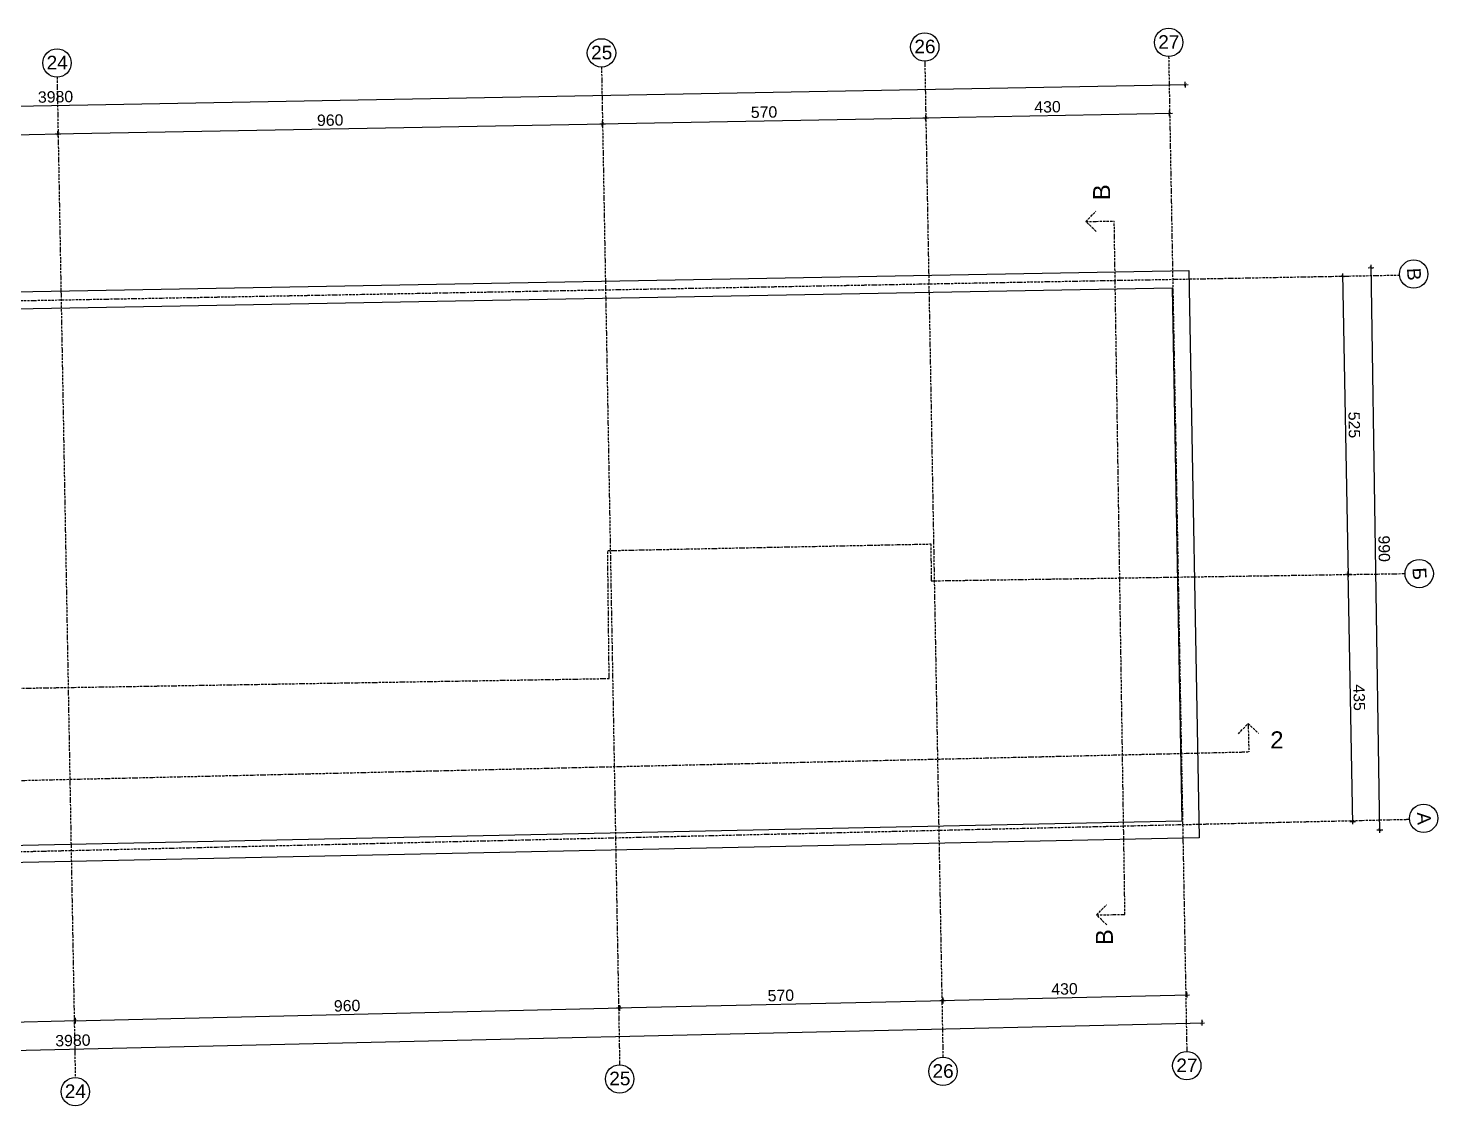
# Model space of a CAD drawing. Header units: inches. Extents: x -72385 to 39588, y -6525 to 66685.
# Drawn here: x -39764 to -37279, y 5434 to 7333 of the extents above; entities that cross this region are included whole.
import ezdxf

# ---------------------------------------------------------------- set-up
doc = ezdxf.new("R2010")
doc.units = ezdxf.units.IN
doc.header["$MEASUREMENT"] = 0
doc.linetypes.add('DashDot', pattern=[0.6, 0.4, -0.1, 0, -0.1])
for name, color, linetype, lineweight in [('Изгледни линии', 253, 'Continuous', 25), ('Линия на разрез', 252, 'DashDot', 25), ('Надписи коти външни', 252, 'Continuous', 25), ('Надписи Оси', 252, 'Continuous', 25), ('Оси', 252, 'DashDot', 25)]:
    doc.layers.add(name, color=color, linetype=linetype, lineweight=lineweight)
doc.styles.add('Arial Regular', font='arial.ttf')
doc.styles.get("Standard").update_dxf_attribs({"font": 'arial.ttf'})
doc.dimstyles.new('Annotative', dxfattribs={"dimscale": 0, "dimtxt": 20, "dimasz": 5, "dimexe": 5, "dimexo": 5, "dimgap": 5, "dimtad": 1, "dimdec": 0, "dimzin": 0, "dimdsep": 46, "dimtxsty": 'Standard', "dimblk": 'ARCHTICK', "dimcen": 5, "dimdle": 5, "dimadec": 0, "dimazin": 0, "dimtfac": 1, "dimtdec": 0, "dimtofl": 0, "dimtmove": 0, "dimatfit": 3, "dimldrblk": 'ARCHTICK', "dimfxl": 5, "dimfxlon": 1, "dimtolj": 1, "dimtzin": 0, "dimarcsym": 1})

# ---------------------------------------------------------------- blocks, each defined once
blk = doc.blocks.new('_ArchTick')
at = {"color": 0, "linetype": 'ByBlock', "const_width": 0.15}
blk.add_lwpolyline([(-0.5, -0.5), (0.5, 0.5)], dxfattribs=at)
blk = doc.blocks.new('*D6941')
at = {"layer": 'Defpoints', "color": 0, "ltscale": 10, "transparency": 16777216}
for p in [(-37702.8, 5915.3), (-41682.5, 5822.6), (-37695, 5580.4)]:
    blk.add_point(p, dxfattribs=at)
at = {"layer": 'Надписи коти външни', "color": 0, "lineweight": -2, "ltscale": 10, "transparency": 16777216}
for p, q in [((-41679.7, 5487.6), (-37690, 5580.5)), ((-37695.1, 5585.4), (-37694.8, 5575.4)), ((-41674.9, 5492.7), (-41674.6, 5482.7))]:
    blk.add_line(p, q, dxfattribs=at)
at = {"layer": 'Надписи коти външни', "color": 0, "lineweight": -2, "ltscale": 10, "transparency": 16777216, "xscale": 5, "yscale": 5, "zscale": 5}
for p, rotation in [((-37695, 5580.4), 1.33402239480371), ((-41674.7, 5487.7), 181.3340223948037)]:
    blk.add_blockref('_ArchTick', p, dxfattribs=dict(at, rotation=rotation))
at = {"layer": 'Надписи коти външни', "color": 0, "ltscale": 10, "transparency": 16777216, "insert": (-39685.2, 5549.2), "char_height": 20, "attachment_point": 5, "rotation": 1.334}
blk.add_mtext('\\A1;3980', dxfattribs=at)
blk = doc.blocks.new('*D6957')
at = {"layer": 'Defpoints', "color": 0, "ltscale": 10, "transparency": 16777216}
for p in [(-37724.1, 7233.4), (-37718.1, 6906), (-41700.9, 6832.4)]:
    blk.add_point(p, dxfattribs=at)
at = {"layer": 'Надписи коти външни', "color": 0, "lineweight": -2, "ltscale": 10, "transparency": 16777216}
for p, q in [((-41712, 7159.8), (-37719.1, 7233.5)), ((-37724, 7228.4), (-37724.2, 7238.4)), ((-41706.9, 7154.9), (-41707.1, 7164.9))]:
    blk.add_line(p, q, dxfattribs=at)
at = {"layer": 'Надписи коти външни', "color": 0, "lineweight": -2, "ltscale": 10, "transparency": 16777216, "xscale": 5, "yscale": 5, "zscale": 5}
for p, rotation in [((-37724.1, 7233.4), 1.057992998769279), ((-41707, 7159.9), 181.0579929987693)]:
    blk.add_blockref('_ArchTick', p, dxfattribs=dict(at, rotation=rotation))
at = {"layer": 'Надписи коти външни', "color": 0, "ltscale": 10, "transparency": 16777216, "insert": (-39715.8, 7211.9), "char_height": 20, "attachment_point": 5, "rotation": 1.058}
blk.add_mtext('\\A1;3980', dxfattribs=at)
blk = doc.blocks.new('*D6945')
at = {"layer": 'Defpoints', "color": 0, "ltscale": 10, "transparency": 16777216}
for p in [(-40443.1, 5866.5), (-39688.3, 5883.9), (-39681.4, 5584.1)]:
    blk.add_point(p, dxfattribs=at)
at = {"layer": 'Надписи коти външни', "color": 0, "lineweight": -2, "ltscale": 10, "transparency": 16777216}
for p, q in [((-40441.2, 5566.5), (-39676.4, 5584.2)), ((-40436.3, 5571.7), (-40436.1, 5561.7)), ((-39681.5, 5589.1), (-39681.3, 5579.1))]:
    blk.add_line(p, q, dxfattribs=at)
at = {"layer": 'Надписи коти външни', "color": 0, "lineweight": -2, "ltscale": 10, "transparency": 16777216, "xscale": 5, "yscale": 5, "zscale": 5}
for p, rotation in [((-40436.2, 5566.7), 181.3248932166661), ((-39681.4, 5584.1), 1.324893216666118)]:
    blk.add_blockref('_ArchTick', p, dxfattribs=dict(at, rotation=rotation))
at = {"layer": 'Надписи коти външни', "color": 0, "ltscale": 10, "transparency": 16777216, "insert": (-40059.1, 5590.5), "char_height": 20, "attachment_point": 5, "rotation": 1.3249}
blk.add_mtext('\\A1;755', dxfattribs=at)
blk = doc.blocks.new('*D6946')
at = {"layer": 'Defpoints', "color": 0, "ltscale": 10, "transparency": 16777216}
for p in [(-38728.6, 5906.4), (-39688.3, 5883.9), (-38721.6, 5606.5)]:
    blk.add_point(p, dxfattribs=at)
at = {"layer": 'Надписи коти външни', "color": 0, "lineweight": -2, "ltscale": 10, "transparency": 16777216}
for p, q in [((-39686.3, 5583.9), (-38716.6, 5606.6)), ((-38721.7, 5611.5), (-38721.4, 5601.5)), ((-39681.4, 5589), (-39681.2, 5579))]:
    blk.add_line(p, q, dxfattribs=at)
at = {"layer": 'Надписи коти външни', "color": 0, "lineweight": -2, "ltscale": 10, "transparency": 16777216, "xscale": 5, "yscale": 5, "zscale": 5}
for p, rotation in [((-38721.6, 5606.5), 1.340673327828443), ((-39681.3, 5584), 181.3406733278284)]:
    blk.add_blockref('_ArchTick', p, dxfattribs=dict(at, rotation=rotation))
at = {"layer": 'Надписи коти външни', "color": 0, "ltscale": 10, "transparency": 16777216, "insert": (-39201.8, 5610.4), "char_height": 20, "attachment_point": 5, "rotation": 1.3407}
blk.add_mtext('\\A1;960', dxfattribs=at)
blk = doc.blocks.new('*D6947')
at = {"layer": 'Defpoints', "color": 0, "ltscale": 10, "transparency": 16777216}
for p in [(-38158.7, 5919.5), (-38728.6, 5906.4), (-38151.8, 5619.7)]:
    blk.add_point(p, dxfattribs=at)
at = {"layer": 'Надписи коти външни', "color": 0, "lineweight": -2, "ltscale": 10, "transparency": 16777216}
for p, q in [((-38726.6, 5606.5), (-38146.8, 5619.8)), ((-38151.9, 5624.7), (-38151.7, 5614.7)), ((-38721.8, 5611.6), (-38721.5, 5601.6))]:
    blk.add_line(p, q, dxfattribs=at)
at = {"layer": 'Надписи коти външни', "color": 0, "lineweight": -2, "ltscale": 10, "transparency": 16777216, "xscale": 5, "yscale": 5, "zscale": 5}
for p, rotation in [((-38151.8, 5619.7), 1.322026302149721), ((-38721.7, 5606.6), 181.3220263021497)]:
    blk.add_blockref('_ArchTick', p, dxfattribs=dict(at, rotation=rotation))
at = {"layer": 'Надписи коти външни', "color": 0, "ltscale": 10, "transparency": 16777216, "insert": (-38437.1, 5628.4), "char_height": 20, "attachment_point": 5, "rotation": 1.322}
blk.add_mtext('\\A1;570', dxfattribs=at)
blk = doc.blocks.new('*D6948')
at = {"layer": 'Defpoints', "color": 0, "ltscale": 10, "transparency": 16777216}
for p in [(-38158.7, 5919.5), (-37728.8, 5929.7), (-37721.8, 5629.7)]:
    blk.add_point(p, dxfattribs=at)
at = {"layer": 'Надписи коти външни', "color": 0, "lineweight": -2, "ltscale": 10, "transparency": 16777216}
for p, q in [((-38156.6, 5619.5), (-37716.8, 5629.9)), ((-38151.8, 5624.6), (-38151.5, 5614.6)), ((-37721.9, 5634.7), (-37721.6, 5624.7))]:
    blk.add_line(p, q, dxfattribs=at)
at = {"layer": 'Надписи коти външни', "color": 0, "lineweight": -2, "ltscale": 10, "transparency": 16777216, "xscale": 5, "yscale": 5, "zscale": 5}
for p, rotation in [((-38151.6, 5619.6), 181.3514936495223), ((-37721.8, 5629.7), 1.351493649522323)]:
    blk.add_blockref('_ArchTick', p, dxfattribs=dict(at, rotation=rotation))
at = {"layer": 'Надписи коти външни', "color": 0, "ltscale": 10, "transparency": 16777216, "insert": (-37937.1, 5639.9), "char_height": 20, "attachment_point": 5, "rotation": 1.3515}
blk.add_mtext('\\A1;430', dxfattribs=at)
blk = doc.blocks.new('*D6949')
at = {"layer": 'Defpoints', "color": 0, "ltscale": 10, "transparency": 16777216}
for p in [(-39711.4, 7146.6), (-40460.9, 6840.1), (-39706, 6854.1)]:
    blk.add_point(p, dxfattribs=at)
at = {"layer": 'Надписи коти външни', "color": 0, "lineweight": -2, "ltscale": 10, "transparency": 16777216}
for p, q in [((-40471.3, 7132.5), (-39706.4, 7146.7)), ((-40466.2, 7127.6), (-40466.4, 7137.6)), ((-39711.3, 7141.6), (-39711.5, 7151.6))]:
    blk.add_line(p, q, dxfattribs=at)
at = {"layer": 'Надписи коти външни', "color": 0, "lineweight": -2, "ltscale": 10, "transparency": 16777216, "xscale": 5, "yscale": 5, "zscale": 5}
for p, rotation in [((-40466.3, 7132.6), 181.0623153618592), ((-39711.4, 7146.6), 1.062315361859242)]:
    blk.add_blockref('_ArchTick', p, dxfattribs=dict(at, rotation=rotation))
at = {"layer": 'Надписи коти външни', "color": 0, "ltscale": 10, "transparency": 16777216, "insert": (-40089.1, 7154.7), "char_height": 20, "attachment_point": 5, "rotation": 1.0623}
blk.add_mtext('\\A1;755', dxfattribs=at)
blk = doc.blocks.new('*D6950')
at = {"layer": 'Defpoints', "color": 0, "ltscale": 10, "transparency": 16777216}
for p in [(-38751.4, 7164.2), (-38746.2, 6871.4), (-39706, 6854.1)]:
    blk.add_point(p, dxfattribs=at)
at = {"layer": 'Надписи коти външни', "color": 0, "lineweight": -2, "ltscale": 10, "transparency": 16777216}
for p, q in [((-39716.3, 7146.9), (-38746.4, 7164.3)), ((-38751.3, 7159.2), (-38751.5, 7169.2)), ((-39711.2, 7142), (-39711.3, 7152))]:
    blk.add_line(p, q, dxfattribs=at)
at = {"layer": 'Надписи коти външни', "color": 0, "lineweight": -2, "ltscale": 10, "transparency": 16777216, "xscale": 5, "yscale": 5, "zscale": 5}
for p, rotation in [((-38751.4, 7164.2), 1.029295597496749), ((-39711.3, 7147), 181.0292955974967)]:
    blk.add_blockref('_ArchTick', p, dxfattribs=dict(at, rotation=rotation))
at = {"layer": 'Надписи коти външни', "color": 0, "ltscale": 10, "transparency": 16777216, "insert": (-39231.6, 7170.8), "char_height": 20, "attachment_point": 5, "rotation": 1.0293}
blk.add_mtext('\\A1;960', dxfattribs=at)
blk = doc.blocks.new('*D6951')
at = {"layer": 'Defpoints', "color": 0, "ltscale": 10, "transparency": 16777216}
for p in [(-38181.6, 7174.8), (-38746.2, 6871.9), (-38176.3, 6882.3)]:
    blk.add_point(p, dxfattribs=at)
at = {"layer": 'Надписи коти външни', "color": 0, "lineweight": -2, "ltscale": 10, "transparency": 16777216}
for p, q in [((-38756.5, 7164.4), (-38176.6, 7174.9)), ((-38751.4, 7159.5), (-38751.6, 7169.5)), ((-38181.5, 7169.8), (-38181.7, 7179.8))]:
    blk.add_line(p, q, dxfattribs=at)
at = {"layer": 'Надписи коти външни', "color": 0, "lineweight": -2, "ltscale": 10, "transparency": 16777216, "xscale": 5, "yscale": 5, "zscale": 5}
for p, rotation in [((-38751.5, 7164.5), 181.0438319953267), ((-38181.6, 7174.8), 1.043831995326631)]:
    blk.add_blockref('_ArchTick', p, dxfattribs=dict(at, rotation=rotation))
at = {"layer": 'Надписи коти външни', "color": 0, "ltscale": 10, "transparency": 16777216, "insert": (-38466.8, 7184.9), "char_height": 20, "attachment_point": 5, "rotation": 1.0438}
blk.add_mtext('\\A1;570', dxfattribs=at)
blk = doc.blocks.new('*D6952')
at = {"layer": 'Defpoints', "color": 0, "ltscale": 10, "transparency": 16777216}
for p in [(-37751.8, 7182.9), (-37746.3, 6890.5), (-38176.3, 6882.5)]:
    blk.add_point(p, dxfattribs=at)
at = {"layer": 'Надписи коти външни', "color": 0, "lineweight": -2, "ltscale": 10, "transparency": 16777216}
for p, q in [((-38186.7, 7174.9), (-37746.8, 7183)), ((-37751.7, 7177.9), (-37751.8, 7187.9)), ((-38181.6, 7170), (-38181.8, 7179.9))]:
    blk.add_line(p, q, dxfattribs=at)
at = {"layer": 'Надписи коти външни', "color": 0, "lineweight": -2, "ltscale": 10, "transparency": 16777216, "xscale": 5, "yscale": 5, "zscale": 5}
for p, rotation in [((-37751.8, 7182.9), 1.062315361859432), ((-38181.7, 7174.9), 181.0623153618594)]:
    blk.add_blockref('_ArchTick', p, dxfattribs=dict(at, rotation=rotation))
at = {"layer": 'Надписи коти външни', "color": 0, "ltscale": 10, "transparency": 16777216, "insert": (-37967, 7194.2), "char_height": 20, "attachment_point": 5, "rotation": 1.0623}
blk.add_mtext('\\A1;430', dxfattribs=at)
blk = doc.blocks.new('*D6953')
at = {"layer": 'Defpoints', "color": 0, "ltscale": 10, "transparency": 16777216}
for p in [(-37736.8, 6365.7), (-37436.8, 6371.2), (-37728.8, 5929.7)]:
    blk.add_point(p, dxfattribs=at)
at = {"layer": 'Надписи коти външни', "color": 0, "lineweight": -2, "ltscale": 10, "transparency": 16777216}
for p, q in [((-37441.8, 6371.1), (-37431.8, 6371.3)), ((-37428.8, 5930.1), (-37436.9, 6376.2)), ((-37433.9, 5935), (-37423.9, 5935.2))]:
    blk.add_line(p, q, dxfattribs=at)
at = {"layer": 'Надписи коти външни', "color": 0, "lineweight": -2, "ltscale": 10, "transparency": 16777216, "xscale": 5, "yscale": 5, "zscale": 5}
for p, rotation in [((-37436.8, 6371.2), 91.0438319953268), ((-37428.9, 5935.1), 271.0438319953268)]:
    blk.add_blockref('_ArchTick', p, dxfattribs=dict(at, rotation=rotation))
at = {"layer": 'Надписи коти външни', "color": 0, "ltscale": 10, "transparency": 16777216, "insert": (-37417.6, 6153.4), "char_height": 20, "attachment_point": 5, "rotation": 271.0438}
blk.add_mtext('\\A1;435', dxfattribs=at)
blk = doc.blocks.new('*D6954')
at = {"layer": 'Defpoints', "color": 0, "ltscale": 10, "transparency": 16777216}
for p in [(-37746.3, 6890.5), (-37446.4, 6895.9), (-37736.8, 6365.7)]:
    blk.add_point(p, dxfattribs=at)
at = {"layer": 'Надписи коти външни', "color": 0, "lineweight": -2, "ltscale": 10, "transparency": 16777216}
for p, q in [((-37451.4, 6895.8), (-37441.4, 6896)), ((-37436.7, 6366.2), (-37446.5, 6900.9)), ((-37441.8, 6371.1), (-37431.8, 6371.3))]:
    blk.add_line(p, q, dxfattribs=at)
at = {"layer": 'Надписи коти външни', "color": 0, "lineweight": -2, "ltscale": 10, "transparency": 16777216, "xscale": 5, "yscale": 5, "zscale": 5}
for p, rotation in [((-37446.4, 6895.9), 91.04383199532593), ((-37436.8, 6371.2), 271.0438319953259)]:
    blk.add_blockref('_ArchTick', p, dxfattribs=dict(at, rotation=rotation))
at = {"layer": 'Надписи коти външни', "color": 0, "ltscale": 10, "transparency": 16777216, "insert": (-37426.4, 6633.8), "char_height": 20, "attachment_point": 5, "rotation": 271.0438}
blk.add_mtext('\\A1;525', dxfattribs=at)
blk = doc.blocks.new('*D6955')
at = {"layer": 'Defpoints', "color": 0, "ltscale": 10, "transparency": 16777216}
for p in [(-37396.5, 6911), (-37718.1, 6906), (-37702.8, 5915.3)]:
    blk.add_point(p, dxfattribs=at)
at = {"layer": 'Надписи коти външни', "color": 0, "lineweight": -2, "ltscale": 10, "transparency": 16777216}
for p, q in [((-37401.5, 6910.9), (-37391.5, 6911)), ((-37381.1, 5915.2), (-37396.6, 6916)), ((-37386.2, 5920.1), (-37376.2, 5920.3))]:
    blk.add_line(p, q, dxfattribs=at)
at = {"layer": 'Надписи коти външни', "color": 0, "lineweight": -2, "ltscale": 10, "transparency": 16777216, "xscale": 5, "yscale": 5, "zscale": 5}
for p, rotation in [((-37396.5, 6911), 90.88539466403769), ((-37381.2, 5920.2), 270.8853946640377)]:
    blk.add_blockref('_ArchTick', p, dxfattribs=dict(at, rotation=rotation))
at = {"layer": 'Надписи коти външни', "color": 0, "ltscale": 10, "transparency": 16777216, "insert": (-37373.6, 6415.8), "char_height": 20, "attachment_point": 5, "rotation": 270.8854}
blk.add_mtext('\\A1;990', dxfattribs=at)

msp = doc.modelspace()

# ---------------------------------------------------------------- linework, layer by layer
at = {"layer": 'Изгледни линии', "ltscale": 50}
msp.add_lwpolyline([(-41679.1, 5822.6), (-41697.4, 6833.8), (-37718.1, 6906), (-37699.9, 5906.2), (-41679.1, 5822.6)], dxfattribs=at)
msp.add_lwpolyline([(-41666.9, 6804.3), (-37747.5, 6875.5), (-37730.5, 5935.5), (-41649.6, 5853.3)], close=True, dxfattribs=at)
at = {"layer": 'Линия на разрез', "ltscale": 10}
for p, q in [((-37899.4, 6992.3), (-37882, 7010.3)), ((-37899.4, 6992.3), (-37849.4, 6993.1)), ((-37881.5, 6974.9), (-37899.4, 6992.3)), ((-37830.5, 5771.2), (-37849.4, 6993.1)), ((-37630.6, 6089.7), (-37613.4, 6107.8)), ((-37613.4, 6107.8), (-37595.3, 6090.5)), ((-37613.4, 6107.8), (-37612.2, 6057.8)), ((-41831, 5959.6), (-37612.2, 6057.8)), ((-37880.5, 5770.5), (-37863.1, 5788.4)), ((-37880.5, 5770.5), (-37830.5, 5771.2)), ((-37862.6, 5753.1), (-37880.5, 5770.5))]:
    msp.add_line(p, q, dxfattribs=at)
at = {"layer": 'Надписи Оси', "ltscale": 50}
for centre in [(-37753.5, 7307.9), (-38753.3, 7289.4), (-38183.4, 7299.9), (-39713.1, 7271.6), (-37321.5, 6899.7), (-37311.8, 6371.9), (-37304, 5940.7), (-38151.4, 5494.7), (-37721.5, 5504.7), (-38721.3, 5481.4), (-39681, 5459.1)]:
    msp.add_circle(centre, 25, dxfattribs=at)
at = {"layer": 'Оси', "ltscale": 10}
for p, q in [((-37753.5, 7282.9), (-37721.5, 5529.7)), ((-38753.3, 7264.4), (-38721.3, 5506.4)), ((-38183.4, 7274.9), (-38151.4, 5519.7)), ((-39713.1, 7246.6), (-39681, 5484.1)), ((-42083.1, 6810.1), (-37346.4, 6897.9)), ((-42065.2, 5828.7), (-37328.9, 5939))]:
    msp.add_line(p, q, dxfattribs=at)
msp.add_lwpolyline([(-42071.1, 6151.8), (-41073.7, 6168.4), (-41073.4, 6148.4), (-38739.8, 6187), (-38742.4, 6412.4), (-38172.9, 6424.1), (-38171.9, 6359.1), (-37336.8, 6371.9)], dxfattribs=at)

# ---------------------------------------------------------------- texts
at = {"layer": 'Линия на разрез', "ltscale": 10, "char_height": 30, "width": 270.734, "attachment_point": 1, "rotation": 90, "style": 'Arial Regular'}
for insert in [(-37886.7, 7029.9), (-37881.8, 5717.3)]:
    msp.add_mtext('В', dxfattribs=dict(at, insert=insert))
at = {"layer": 'Линия на разрез', "ltscale": 10, "insert": (-37574.3, 6093.9), "char_height": 30, "width": 270.734, "attachment_point": 1, "style": 'Arial Regular'}
msp.add_mtext('2', dxfattribs=at)
at = {"layer": 'Надписи Оси', "ltscale": 100, "char_height": 24, "width": 27.213, "attachment_point": 1, "style": 'Arial Regular'}
for s, insert in [('\\pxqc;26', (-38196.7, 7312.7)), ('\\pxqc;27', (-37766.8, 7320.6)), ('\\pxqc;24', (-39726.5, 7284.3)), ('\\pxqc;25', (-38766.6, 7302.1)), ('\\pxqc;27', (-37734.9, 5517.4)), ('\\pxqc;25', (-38734.6, 5494.2)), ('\\pxqc;26', (-38164.7, 5507.4)), ('\\pxqc;24', (-39694.4, 5471.8))]:
    msp.add_mtext(s, dxfattribs=dict(at, insert=insert))
at = {"layer": 'Надписи Оси', "ltscale": 100, "char_height": 24, "width": 27.213, "attachment_point": 1, "rotation": 273, "style": 'Arial Regular'}
for s, insert in [('\\pxqc;В', (-37309.5, 6913.6)), ('\\pxqc;Б', (-37299.8, 6385.9)), ('\\pxqc;А', (-37292, 5954.7))]:
    msp.add_mtext(s, dxfattribs=dict(at, insert=insert))

# ---------------------------------------------------------------- dimensions: what is measured, and where the dimension line sits
at = {"layer": 'Надписи коти външни', "ltscale": 10}
for p1, p2, distance, text, picture, middle in [((-41700.9, 6832.4), (-37718.1, 6906), 327.5, '3980', '*D6957', (-39715.8, 7211.9)), ((-37702.8, 5915.3), (-37718.1, 6906), -321.6, '990', '*D6955', (-37373.6, 6415.8)), ((-37728.8, 5929.7), (-37736.8, 6365.7), -300, '435', '*D6953', (-37417.6, 6153.4)), ((-41682.5, 5822.6), (-37702.8, 5915.3), -335, '3980', '*D6941', (-39685.2, 5549.2))]:
    dim = msp.add_aligned_dim(p1=p1, p2=p2, distance=distance, text=text, dimstyle='Annotative', override={"dimscale": 0, "dimtix": 0, "dimtofl": 0, "dimtmove": 0, "dimatfit": 3}, dxfattribs=at)
    dim.commit()
    dim.dimension.update_dxf_attribs({"geometry": picture, "text_midpoint": middle})
for p1, p2, distance, picture, middle in [((-38176.3, 6882.5), (-37746.3, 6890.5), 292.5, '*D6952', (-37967, 7194.2)), ((-39706, 6854.1), (-38746.2, 6871.4), 292.9, '*D6950', (-39231.6, 7170.8)), ((-38746.2, 6871.9), (-38176.3, 6882.3), 292.6, '*D6951', (-38466.8, 7184.9)), ((-40460.9, 6840.1), (-39706, 6854.1), 292.5, '*D6949', (-40089.1, 7154.7)), ((-37736.8, 6365.7), (-37746.3, 6890.5), -300, '*D6954', (-37426.4, 6633.8)), ((-38728.6, 5906.4), (-38158.7, 5919.5), -299.9, '*D6947', (-38437.1, 5628.4)), ((-38158.7, 5919.5), (-37728.8, 5929.7), -300, '*D6948', (-37937.1, 5639.9)), ((-39688.3, 5883.9), (-38728.6, 5906.4), -300, '*D6946', (-39201.8, 5610.4)), ((-40443.1, 5866.5), (-39688.3, 5883.9), -299.9, '*D6945', (-40059.1, 5590.5))]:
    dim = msp.add_aligned_dim(p1=p1, p2=p2, distance=distance, dimstyle='Annotative', override={"dimscale": 0, "dimtix": 0, "dimtofl": 0, "dimtmove": 0, "dimatfit": 3}, dxfattribs=at)
    dim.commit()
    dim.dimension.update_dxf_attribs({"geometry": picture, "text_midpoint": middle})

doc.saveas('drawing.dxf')
